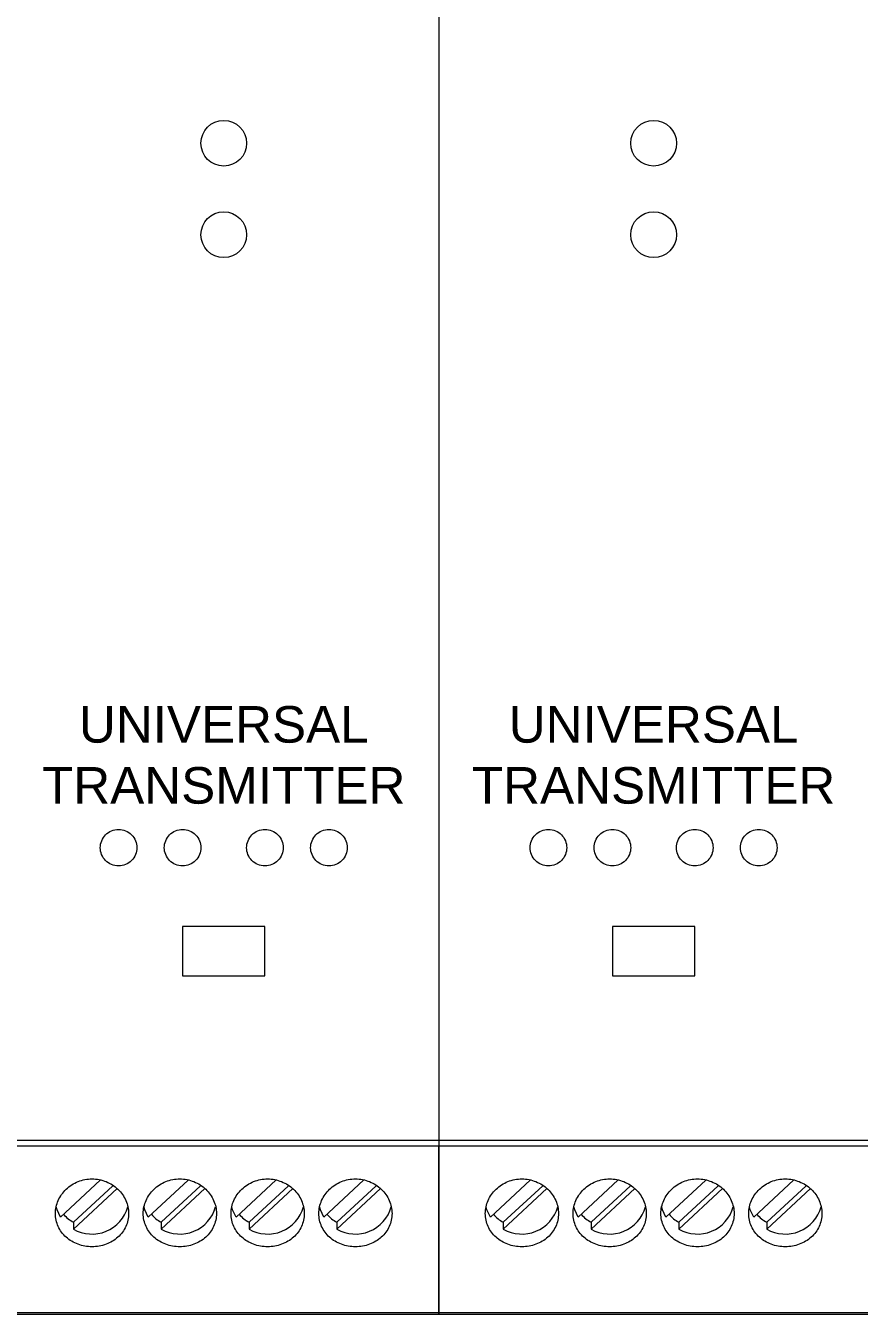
# Model space of a CAD drawing. Header units: millimetres. Extents: x 4137 to 6698, y 1400 to 3585.
# Drawn here: x 5422.1 to 5467.6, y 2436.8 to 2507.2 of the extents above; entities that cross this region are included whole.
import ezdxf

# ---------------------------------------------------------------- set-up
doc = ezdxf.new("R2010")
doc.units = ezdxf.units.MM
doc.layers.add('000-PI-Oprema', color=30, linetype='Continuous', lineweight=5)
doc.styles.get("Standard").update_dxf_attribs({"font": 'arial.ttf'})

msp = doc.modelspace()

# ---------------------------------------------------------------- linework, layer by layer
at = {"layer": '000-PI-Oprema', "color": 0, "linetype": 'ByBlock', "lineweight": 0}
for p, q in [((5444.645, 2525.704), (5444.645, 2446.278)), ((5444.645, 2525.704), (5444.645, 2446.278)), ((5435.145, 2457.978), (5430.645, 2457.978)), ((5430.645, 2457.978), (5430.645, 2455.278)), ((5435.145, 2455.278), (5435.145, 2457.978)), ((5458.645, 2457.978), (5454.145, 2457.978)), ((5454.145, 2457.978), (5454.145, 2455.278)), ((5458.645, 2455.278), (5458.645, 2457.978)), ((5430.645, 2455.278), (5435.145, 2455.278)), ((5454.145, 2455.278), (5458.645, 2455.278)), ((5444.645, 2446.278), (5421.145, 2446.278)), ((5421.145, 2445.978), (5444.645, 2445.978)), ((5444.645, 2446.278), (5444.645, 2445.978)), ((5468.145, 2446.278), (5444.645, 2446.278)), ((5444.645, 2446.278), (5444.645, 2445.978)), ((5444.645, 2436.878), (5444.645, 2445.978)), ((5444.645, 2445.978), (5444.645, 2436.878)), ((5444.645, 2445.978), (5468.145, 2445.978)), ((5423.972, 2442.085), (5426.143, 2444.098)), ((5426.831, 2443.799), (5424.679, 2441.804)), ((5427.064, 2443.641), (5424.679, 2441.43)), ((5428.772, 2442.085), (5430.943, 2444.098)), ((5431.631, 2443.799), (5429.479, 2441.804)), ((5431.864, 2443.641), (5429.479, 2441.43)), ((5433.572, 2442.085), (5435.743, 2444.098)), ((5436.431, 2443.799), (5434.279, 2441.804)), ((5436.664, 2443.641), (5434.279, 2441.43)), ((5438.372, 2442.085), (5440.543, 2444.098)), ((5441.231, 2443.799), (5439.079, 2441.804)), ((5441.464, 2443.641), (5439.079, 2441.43)), ((5447.472, 2442.085), (5449.643, 2444.098)), ((5450.331, 2443.799), (5448.179, 2441.804)), ((5450.564, 2443.641), (5448.179, 2441.43)), ((5452.272, 2442.085), (5454.443, 2444.098)), ((5455.131, 2443.799), (5452.979, 2441.804)), ((5455.364, 2443.641), (5452.979, 2441.43)), ((5457.072, 2442.085), (5459.243, 2444.098)), ((5459.931, 2443.799), (5457.779, 2441.804)), ((5460.164, 2443.641), (5457.779, 2441.43)), ((5461.872, 2442.085), (5464.043, 2444.098)), ((5464.731, 2443.799), (5462.579, 2441.804)), ((5464.964, 2443.641), (5462.579, 2441.43)), ((5424.679, 2441.804), (5424.679, 2441.43)), ((5429.479, 2441.804), (5429.479, 2441.43)), ((5434.279, 2441.804), (5434.279, 2441.43)), ((5439.079, 2441.804), (5439.079, 2441.43)), ((5448.179, 2441.804), (5448.179, 2441.43)), ((5452.979, 2441.804), (5452.979, 2441.43)), ((5457.779, 2441.804), (5457.779, 2441.43)), ((5462.579, 2441.804), (5462.579, 2441.43)), ((5421.145, 2436.878), (5444.645, 2436.878)), ((5421.145, 2436.778), (5444.645, 2436.778)), ((5444.645, 2436.778), (5444.645, 2436.878)), ((5444.645, 2436.878), (5468.145, 2436.878)), ((5444.645, 2436.878), (5444.645, 2436.778)), ((5444.645, 2436.778), (5468.145, 2436.778))]:
    msp.add_line(p, q, dxfattribs=at)
at = {"layer": '000-PI-Oprema', "color": 0, "linetype": 'ByBlock', "lineweight": 0, "flags": 128}
for points in [[(5423.972, 2442.085), (5423.78, 2442.491), (5423.739, 2442.642)], [(5428.772, 2442.085), (5428.58, 2442.491), (5428.539, 2442.642)], [(5433.572, 2442.085), (5433.38, 2442.491), (5433.339, 2442.642)], [(5438.372, 2442.085), (5438.18, 2442.491), (5438.139, 2442.642)], [(5447.472, 2442.085), (5447.28, 2442.491), (5447.239, 2442.642)], [(5452.272, 2442.085), (5452.08, 2442.491), (5452.039, 2442.642)], [(5457.072, 2442.085), (5456.88, 2442.491), (5456.839, 2442.642)], [(5461.872, 2442.085), (5461.68, 2442.491), (5461.639, 2442.642)]]:
    msp.add_lwpolyline(points, dxfattribs=at)
at = {"layer": '000-PI-Oprema', "color": 0, "linetype": 'ByBlock', "lineweight": 0, "ltscale": 0.25}
for centre in [(5432.895, 2500.778), (5456.395, 2500.778), (5432.895, 2495.778), (5456.395, 2495.778)]:
    msp.add_circle(centre, 1.25, dxfattribs=at)
at = {"layer": '000-PI-Oprema', "color": 0, "linetype": 'ByBlock', "lineweight": 0}
for centre, radius, start, end in [((5425.617, 2443.53), 1.964, 221.10603, 241.47408), ((5425.693, 2443.193), 2.034, 240.1007, 344.49957), ((5430.417, 2443.53), 1.964, 221.10603, 241.47408), ((5430.493, 2443.193), 2.034, 240.1007, 344.49957), ((5435.217, 2443.53), 1.964, 221.10603, 241.47408), ((5435.293, 2443.193), 2.034, 240.1007, 344.49957), ((5440.017, 2443.53), 1.964, 221.10603, 241.47408), ((5440.093, 2443.193), 2.034, 240.1007, 344.49957), ((5449.117, 2443.53), 1.964, 221.10603, 241.47408), ((5449.193, 2443.193), 2.034, 240.1007, 344.49957), ((5453.917, 2443.53), 1.964, 221.10603, 241.47408), ((5453.993, 2443.193), 2.034, 240.1007, 344.49957), ((5458.717, 2443.53), 1.964, 221.10603, 241.47408), ((5458.793, 2443.193), 2.034, 240.1007, 344.49957), ((5463.517, 2443.53), 1.964, 221.10603, 241.47408), ((5463.593, 2443.193), 2.034, 240.1007, 344.49957)]:
    msp.add_arc(centre, radius, start, end, dxfattribs=at)
for points, knots in [([(5426.145, 2462.278), (5426.145, 2462.147), (5426.17, 2462.018), (5426.27, 2461.777), (5426.343, 2461.666), (5426.527, 2461.481), (5426.638, 2461.406), (5426.88, 2461.305), (5427.013, 2461.278), (5427.275, 2461.278), (5427.407, 2461.304), (5427.65, 2461.405), (5427.761, 2461.479), (5427.947, 2461.666), (5428.02, 2461.776), (5428.119, 2462.018), (5428.145, 2462.148), (5428.145, 2462.407), (5428.119, 2462.537), (5428.021, 2462.777), (5427.947, 2462.889), (5427.764, 2463.074), (5427.653, 2463.15), (5427.41, 2463.251), (5427.279, 2463.278), (5427.014, 2463.278), (5426.883, 2463.252), (5426.639, 2463.151), (5426.528, 2463.076), (5426.252, 2462.798), (5426.145, 2462.54), (5426.145, 2462.278)], [0, 0, 0, 0, 0.0625, 0.0625, 0.125, 0.125, 0.1875, 0.1875, 0.25, 0.25, 0.3125, 0.3125, 0.375, 0.375, 0.4375, 0.4375, 0.5, 0.5, 0.5625, 0.5625, 0.625, 0.625, 0.6875, 0.6875, 0.75, 0.75, 0.8125, 0.8125, 0.875, 0.875, 1, 1, 1, 1]), ([(5429.645, 2462.278), (5429.645, 2462.147), (5429.67, 2462.018), (5429.77, 2461.777), (5429.843, 2461.666), (5430.027, 2461.481), (5430.138, 2461.406), (5430.38, 2461.305), (5430.513, 2461.278), (5430.775, 2461.278), (5430.907, 2461.304), (5431.15, 2461.405), (5431.261, 2461.479), (5431.447, 2461.666), (5431.52, 2461.776), (5431.619, 2462.018), (5431.645, 2462.148), (5431.645, 2462.407), (5431.619, 2462.537), (5431.521, 2462.777), (5431.447, 2462.889), (5431.264, 2463.074), (5431.153, 2463.15), (5430.91, 2463.251), (5430.779, 2463.278), (5430.514, 2463.278), (5430.383, 2463.252), (5430.139, 2463.151), (5430.028, 2463.076), (5429.752, 2462.798), (5429.645, 2462.54), (5429.645, 2462.278)], [0, 0, 0, 0, 0.0625, 0.0625, 0.125, 0.125, 0.1875, 0.1875, 0.25, 0.25, 0.3125, 0.3125, 0.375, 0.375, 0.4375, 0.4375, 0.5, 0.5, 0.5625, 0.5625, 0.625, 0.625, 0.6875, 0.6875, 0.75, 0.75, 0.8125, 0.8125, 0.875, 0.875, 1, 1, 1, 1]), ([(5434.145, 2462.278), (5434.145, 2462.147), (5434.17, 2462.018), (5434.27, 2461.777), (5434.343, 2461.666), (5434.527, 2461.481), (5434.638, 2461.406), (5434.88, 2461.305), (5435.013, 2461.278), (5435.275, 2461.278), (5435.407, 2461.304), (5435.65, 2461.405), (5435.761, 2461.479), (5435.947, 2461.666), (5436.02, 2461.776), (5436.119, 2462.018), (5436.145, 2462.148), (5436.145, 2462.407), (5436.119, 2462.537), (5436.021, 2462.777), (5435.947, 2462.889), (5435.764, 2463.074), (5435.653, 2463.15), (5435.41, 2463.251), (5435.279, 2463.278), (5435.014, 2463.278), (5434.883, 2463.252), (5434.639, 2463.151), (5434.528, 2463.076), (5434.252, 2462.798), (5434.145, 2462.54), (5434.145, 2462.278)], [0, 0, 0, 0, 0.0625, 0.0625, 0.125, 0.125, 0.1875, 0.1875, 0.25, 0.25, 0.3125, 0.3125, 0.375, 0.375, 0.4375, 0.4375, 0.5, 0.5, 0.5625, 0.5625, 0.625, 0.625, 0.6875, 0.6875, 0.75, 0.75, 0.8125, 0.8125, 0.875, 0.875, 1, 1, 1, 1]), ([(5437.645, 2462.278), (5437.645, 2462.147), (5437.67, 2462.018), (5437.77, 2461.777), (5437.843, 2461.666), (5438.027, 2461.481), (5438.138, 2461.406), (5438.38, 2461.305), (5438.513, 2461.278), (5438.775, 2461.278), (5438.907, 2461.304), (5439.15, 2461.405), (5439.261, 2461.479), (5439.447, 2461.666), (5439.52, 2461.776), (5439.619, 2462.018), (5439.645, 2462.148), (5439.645, 2462.407), (5439.619, 2462.537), (5439.521, 2462.777), (5439.447, 2462.889), (5439.264, 2463.074), (5439.153, 2463.15), (5438.91, 2463.251), (5438.779, 2463.278), (5438.514, 2463.278), (5438.383, 2463.252), (5438.139, 2463.151), (5438.028, 2463.076), (5437.752, 2462.798), (5437.645, 2462.54), (5437.645, 2462.278)], [0, 0, 0, 0, 0.0625, 0.0625, 0.125, 0.125, 0.1875, 0.1875, 0.25, 0.25, 0.3125, 0.3125, 0.375, 0.375, 0.4375, 0.4375, 0.5, 0.5, 0.5625, 0.5625, 0.625, 0.625, 0.6875, 0.6875, 0.75, 0.75, 0.8125, 0.8125, 0.875, 0.875, 1, 1, 1, 1]), ([(5449.645, 2462.278), (5449.645, 2462.147), (5449.67, 2462.018), (5449.77, 2461.777), (5449.843, 2461.666), (5450.027, 2461.481), (5450.138, 2461.406), (5450.38, 2461.305), (5450.513, 2461.278), (5450.775, 2461.278), (5450.907, 2461.304), (5451.15, 2461.405), (5451.261, 2461.479), (5451.447, 2461.666), (5451.52, 2461.776), (5451.619, 2462.018), (5451.645, 2462.148), (5451.645, 2462.407), (5451.619, 2462.537), (5451.521, 2462.777), (5451.447, 2462.889), (5451.264, 2463.074), (5451.153, 2463.15), (5450.91, 2463.251), (5450.779, 2463.278), (5450.514, 2463.278), (5450.383, 2463.252), (5450.139, 2463.151), (5450.028, 2463.076), (5449.752, 2462.798), (5449.645, 2462.54), (5449.645, 2462.278)], [0, 0, 0, 0, 0.0625, 0.0625, 0.125, 0.125, 0.1875, 0.1875, 0.25, 0.25, 0.3125, 0.3125, 0.375, 0.375, 0.4375, 0.4375, 0.5, 0.5, 0.5625, 0.5625, 0.625, 0.625, 0.6875, 0.6875, 0.75, 0.75, 0.8125, 0.8125, 0.875, 0.875, 1, 1, 1, 1]), ([(5453.145, 2462.278), (5453.145, 2462.147), (5453.17, 2462.018), (5453.27, 2461.777), (5453.343, 2461.666), (5453.527, 2461.481), (5453.638, 2461.406), (5453.88, 2461.305), (5454.013, 2461.278), (5454.275, 2461.278), (5454.407, 2461.304), (5454.65, 2461.405), (5454.761, 2461.479), (5454.947, 2461.666), (5455.02, 2461.776), (5455.119, 2462.018), (5455.145, 2462.148), (5455.145, 2462.407), (5455.119, 2462.537), (5455.021, 2462.777), (5454.947, 2462.889), (5454.764, 2463.074), (5454.653, 2463.15), (5454.41, 2463.251), (5454.279, 2463.278), (5454.014, 2463.278), (5453.883, 2463.252), (5453.639, 2463.151), (5453.528, 2463.076), (5453.252, 2462.798), (5453.145, 2462.54), (5453.145, 2462.278)], [0, 0, 0, 0, 0.0625, 0.0625, 0.125, 0.125, 0.1875, 0.1875, 0.25, 0.25, 0.3125, 0.3125, 0.375, 0.375, 0.4375, 0.4375, 0.5, 0.5, 0.5625, 0.5625, 0.625, 0.625, 0.6875, 0.6875, 0.75, 0.75, 0.8125, 0.8125, 0.875, 0.875, 1, 1, 1, 1]), ([(5457.645, 2462.278), (5457.645, 2462.147), (5457.67, 2462.018), (5457.77, 2461.777), (5457.843, 2461.666), (5458.027, 2461.481), (5458.138, 2461.406), (5458.38, 2461.305), (5458.513, 2461.278), (5458.775, 2461.278), (5458.907, 2461.304), (5459.15, 2461.405), (5459.261, 2461.479), (5459.447, 2461.666), (5459.52, 2461.776), (5459.619, 2462.018), (5459.645, 2462.148), (5459.645, 2462.407), (5459.619, 2462.537), (5459.521, 2462.777), (5459.447, 2462.889), (5459.264, 2463.074), (5459.153, 2463.15), (5458.91, 2463.251), (5458.779, 2463.278), (5458.514, 2463.278), (5458.383, 2463.252), (5458.139, 2463.151), (5458.028, 2463.076), (5457.752, 2462.798), (5457.645, 2462.54), (5457.645, 2462.278)], [0, 0, 0, 0, 0.0625, 0.0625, 0.125, 0.125, 0.1875, 0.1875, 0.25, 0.25, 0.3125, 0.3125, 0.375, 0.375, 0.4375, 0.4375, 0.5, 0.5, 0.5625, 0.5625, 0.625, 0.625, 0.6875, 0.6875, 0.75, 0.75, 0.8125, 0.8125, 0.875, 0.875, 1, 1, 1, 1]), ([(5461.145, 2462.278), (5461.145, 2462.147), (5461.17, 2462.018), (5461.27, 2461.777), (5461.343, 2461.666), (5461.527, 2461.481), (5461.638, 2461.406), (5461.88, 2461.305), (5462.013, 2461.278), (5462.275, 2461.278), (5462.407, 2461.304), (5462.65, 2461.405), (5462.761, 2461.479), (5462.947, 2461.666), (5463.02, 2461.776), (5463.119, 2462.018), (5463.145, 2462.148), (5463.145, 2462.407), (5463.119, 2462.537), (5463.021, 2462.777), (5462.947, 2462.889), (5462.764, 2463.074), (5462.653, 2463.15), (5462.41, 2463.251), (5462.279, 2463.278), (5462.014, 2463.278), (5461.883, 2463.252), (5461.639, 2463.151), (5461.528, 2463.076), (5461.252, 2462.798), (5461.145, 2462.54), (5461.145, 2462.278)], [0, 0, 0, 0, 0.0625, 0.0625, 0.125, 0.125, 0.1875, 0.1875, 0.25, 0.25, 0.3125, 0.3125, 0.375, 0.375, 0.4375, 0.4375, 0.5, 0.5, 0.5625, 0.5625, 0.625, 0.625, 0.6875, 0.6875, 0.75, 0.75, 0.8125, 0.8125, 0.875, 0.875, 1, 1, 1, 1]), ([(5425.695, 2440.464), (5425.827, 2440.464), (5425.957, 2440.476), (5426.213, 2440.521), (5426.34, 2440.555), (5426.582, 2440.645), (5426.697, 2440.699), (5426.914, 2440.829), (5427.017, 2440.905), (5427.294, 2441.153), (5427.443, 2441.354), (5427.642, 2441.793), (5427.695, 2442.035), (5427.695, 2442.398), (5427.682, 2442.522), (5427.631, 2442.762), (5427.593, 2442.879), (5427.493, 2443.107), (5427.43, 2443.218), (5427.286, 2443.424), (5427.203, 2443.52), (5427.016, 2443.699), (5426.916, 2443.778), (5426.699, 2443.917), (5426.582, 2443.977), (5426.34, 2444.074), (5426.215, 2444.111), (5425.959, 2444.161), (5425.826, 2444.173), (5425.435, 2444.173), (5425.171, 2444.123), (5424.69, 2443.93), (5424.467, 2443.787), (5424.19, 2443.523), (5424.105, 2443.425), (5423.96, 2443.219), (5423.898, 2443.11), (5423.798, 2442.882), (5423.759, 2442.763), (5423.708, 2442.524), (5423.695, 2442.402), (5423.695, 2442.157), (5423.708, 2442.037), (5423.758, 2441.802), (5423.797, 2441.686), (5423.897, 2441.465), (5423.958, 2441.361), (5424.103, 2441.164), (5424.187, 2441.071), (5424.464, 2440.822), (5424.687, 2440.689), (5425.168, 2440.512), (5425.43, 2440.464), (5425.695, 2440.464)], [0, 0, 0, 0, 0.03125, 0.03125, 0.0625, 0.0625, 0.09375, 0.09375, 0.125, 0.125, 0.1875, 0.1875, 0.25, 0.25, 0.28125, 0.28125, 0.3125, 0.3125, 0.34375, 0.34375, 0.375, 0.375, 0.40625, 0.40625, 0.4375, 0.4375, 0.46875, 0.46875, 0.5, 0.5, 0.5625, 0.5625, 0.625, 0.625, 0.65625, 0.65625, 0.6875, 0.6875, 0.71875, 0.71875, 0.75, 0.75, 0.78125, 0.78125, 0.8125, 0.8125, 0.84375, 0.84375, 0.875, 0.875, 0.9375, 0.9375, 1, 1, 1, 1]), ([(5430.495, 2440.464), (5430.627, 2440.464), (5430.757, 2440.476), (5431.013, 2440.521), (5431.14, 2440.555), (5431.382, 2440.645), (5431.497, 2440.699), (5431.714, 2440.829), (5431.817, 2440.905), (5432.094, 2441.153), (5432.243, 2441.354), (5432.442, 2441.793), (5432.495, 2442.035), (5432.495, 2442.398), (5432.482, 2442.522), (5432.431, 2442.762), (5432.393, 2442.879), (5432.293, 2443.107), (5432.23, 2443.218), (5432.086, 2443.424), (5432.003, 2443.52), (5431.816, 2443.699), (5431.716, 2443.778), (5431.499, 2443.917), (5431.382, 2443.977), (5431.14, 2444.074), (5431.015, 2444.111), (5430.759, 2444.161), (5430.626, 2444.173), (5430.235, 2444.173), (5429.971, 2444.123), (5429.49, 2443.93), (5429.267, 2443.787), (5428.99, 2443.523), (5428.905, 2443.425), (5428.76, 2443.219), (5428.698, 2443.11), (5428.598, 2442.882), (5428.559, 2442.763), (5428.508, 2442.524), (5428.495, 2442.402), (5428.495, 2442.157), (5428.508, 2442.037), (5428.558, 2441.802), (5428.597, 2441.686), (5428.697, 2441.465), (5428.758, 2441.361), (5428.903, 2441.164), (5428.987, 2441.071), (5429.264, 2440.822), (5429.487, 2440.689), (5429.968, 2440.512), (5430.23, 2440.464), (5430.495, 2440.464)], [0, 0, 0, 0, 0.03125, 0.03125, 0.0625, 0.0625, 0.09375, 0.09375, 0.125, 0.125, 0.1875, 0.1875, 0.25, 0.25, 0.28125, 0.28125, 0.3125, 0.3125, 0.34375, 0.34375, 0.375, 0.375, 0.40625, 0.40625, 0.4375, 0.4375, 0.46875, 0.46875, 0.5, 0.5, 0.5625, 0.5625, 0.625, 0.625, 0.65625, 0.65625, 0.6875, 0.6875, 0.71875, 0.71875, 0.75, 0.75, 0.78125, 0.78125, 0.8125, 0.8125, 0.84375, 0.84375, 0.875, 0.875, 0.9375, 0.9375, 1, 1, 1, 1]), ([(5435.295, 2440.464), (5435.427, 2440.464), (5435.557, 2440.476), (5435.813, 2440.521), (5435.94, 2440.555), (5436.182, 2440.645), (5436.297, 2440.699), (5436.514, 2440.829), (5436.617, 2440.905), (5436.894, 2441.153), (5437.043, 2441.354), (5437.242, 2441.793), (5437.295, 2442.035), (5437.295, 2442.398), (5437.282, 2442.522), (5437.231, 2442.762), (5437.193, 2442.879), (5437.093, 2443.107), (5437.03, 2443.218), (5436.886, 2443.424), (5436.803, 2443.52), (5436.616, 2443.699), (5436.516, 2443.778), (5436.299, 2443.917), (5436.182, 2443.977), (5435.94, 2444.074), (5435.815, 2444.111), (5435.559, 2444.161), (5435.426, 2444.173), (5435.035, 2444.173), (5434.771, 2444.123), (5434.29, 2443.93), (5434.067, 2443.787), (5433.79, 2443.523), (5433.705, 2443.425), (5433.56, 2443.219), (5433.498, 2443.11), (5433.398, 2442.882), (5433.359, 2442.763), (5433.308, 2442.524), (5433.295, 2442.402), (5433.295, 2442.157), (5433.308, 2442.037), (5433.358, 2441.802), (5433.397, 2441.686), (5433.497, 2441.465), (5433.558, 2441.361), (5433.703, 2441.164), (5433.787, 2441.071), (5434.064, 2440.822), (5434.287, 2440.689), (5434.768, 2440.512), (5435.03, 2440.464), (5435.295, 2440.464)], [0, 0, 0, 0, 0.03125, 0.03125, 0.0625, 0.0625, 0.09375, 0.09375, 0.125, 0.125, 0.1875, 0.1875, 0.25, 0.25, 0.28125, 0.28125, 0.3125, 0.3125, 0.34375, 0.34375, 0.375, 0.375, 0.40625, 0.40625, 0.4375, 0.4375, 0.46875, 0.46875, 0.5, 0.5, 0.5625, 0.5625, 0.625, 0.625, 0.65625, 0.65625, 0.6875, 0.6875, 0.71875, 0.71875, 0.75, 0.75, 0.78125, 0.78125, 0.8125, 0.8125, 0.84375, 0.84375, 0.875, 0.875, 0.9375, 0.9375, 1, 1, 1, 1]), ([(5440.095, 2440.464), (5440.227, 2440.464), (5440.357, 2440.476), (5440.613, 2440.521), (5440.74, 2440.555), (5440.982, 2440.645), (5441.097, 2440.699), (5441.314, 2440.829), (5441.417, 2440.905), (5441.694, 2441.153), (5441.843, 2441.354), (5442.042, 2441.793), (5442.095, 2442.035), (5442.095, 2442.398), (5442.082, 2442.522), (5442.031, 2442.762), (5441.993, 2442.879), (5441.893, 2443.107), (5441.83, 2443.218), (5441.686, 2443.424), (5441.603, 2443.52), (5441.416, 2443.699), (5441.316, 2443.778), (5441.099, 2443.917), (5440.982, 2443.977), (5440.74, 2444.074), (5440.615, 2444.111), (5440.359, 2444.161), (5440.226, 2444.173), (5439.835, 2444.173), (5439.571, 2444.123), (5439.09, 2443.93), (5438.867, 2443.787), (5438.59, 2443.523), (5438.505, 2443.425), (5438.36, 2443.219), (5438.298, 2443.11), (5438.198, 2442.882), (5438.159, 2442.763), (5438.108, 2442.524), (5438.095, 2442.402), (5438.095, 2442.157), (5438.108, 2442.037), (5438.158, 2441.802), (5438.197, 2441.686), (5438.297, 2441.465), (5438.358, 2441.361), (5438.503, 2441.164), (5438.587, 2441.071), (5438.864, 2440.822), (5439.087, 2440.689), (5439.568, 2440.512), (5439.83, 2440.464), (5440.095, 2440.464)], [0, 0, 0, 0, 0.03125, 0.03125, 0.0625, 0.0625, 0.09375, 0.09375, 0.125, 0.125, 0.1875, 0.1875, 0.25, 0.25, 0.28125, 0.28125, 0.3125, 0.3125, 0.34375, 0.34375, 0.375, 0.375, 0.40625, 0.40625, 0.4375, 0.4375, 0.46875, 0.46875, 0.5, 0.5, 0.5625, 0.5625, 0.625, 0.625, 0.65625, 0.65625, 0.6875, 0.6875, 0.71875, 0.71875, 0.75, 0.75, 0.78125, 0.78125, 0.8125, 0.8125, 0.84375, 0.84375, 0.875, 0.875, 0.9375, 0.9375, 1, 1, 1, 1]), ([(5449.195, 2440.464), (5449.327, 2440.464), (5449.457, 2440.476), (5449.713, 2440.521), (5449.84, 2440.555), (5450.082, 2440.645), (5450.197, 2440.699), (5450.414, 2440.829), (5450.517, 2440.905), (5450.794, 2441.153), (5450.943, 2441.354), (5451.142, 2441.793), (5451.195, 2442.035), (5451.195, 2442.398), (5451.182, 2442.522), (5451.131, 2442.762), (5451.093, 2442.879), (5450.993, 2443.107), (5450.93, 2443.218), (5450.786, 2443.424), (5450.703, 2443.52), (5450.516, 2443.699), (5450.416, 2443.778), (5450.199, 2443.917), (5450.082, 2443.977), (5449.84, 2444.074), (5449.715, 2444.111), (5449.459, 2444.161), (5449.326, 2444.173), (5448.935, 2444.173), (5448.671, 2444.123), (5448.19, 2443.93), (5447.967, 2443.787), (5447.69, 2443.523), (5447.605, 2443.425), (5447.46, 2443.219), (5447.398, 2443.11), (5447.298, 2442.882), (5447.259, 2442.763), (5447.208, 2442.524), (5447.195, 2442.402), (5447.195, 2442.157), (5447.208, 2442.037), (5447.258, 2441.802), (5447.297, 2441.686), (5447.397, 2441.465), (5447.458, 2441.361), (5447.603, 2441.164), (5447.687, 2441.071), (5447.964, 2440.822), (5448.187, 2440.689), (5448.668, 2440.512), (5448.93, 2440.464), (5449.195, 2440.464)], [0, 0, 0, 0, 0.03125, 0.03125, 0.0625, 0.0625, 0.09375, 0.09375, 0.125, 0.125, 0.1875, 0.1875, 0.25, 0.25, 0.28125, 0.28125, 0.3125, 0.3125, 0.34375, 0.34375, 0.375, 0.375, 0.40625, 0.40625, 0.4375, 0.4375, 0.46875, 0.46875, 0.5, 0.5, 0.5625, 0.5625, 0.625, 0.625, 0.65625, 0.65625, 0.6875, 0.6875, 0.71875, 0.71875, 0.75, 0.75, 0.78125, 0.78125, 0.8125, 0.8125, 0.84375, 0.84375, 0.875, 0.875, 0.9375, 0.9375, 1, 1, 1, 1]), ([(5453.995, 2440.464), (5454.127, 2440.464), (5454.257, 2440.476), (5454.513, 2440.521), (5454.64, 2440.555), (5454.882, 2440.645), (5454.997, 2440.699), (5455.214, 2440.829), (5455.317, 2440.905), (5455.594, 2441.153), (5455.743, 2441.354), (5455.942, 2441.793), (5455.995, 2442.035), (5455.995, 2442.398), (5455.982, 2442.522), (5455.931, 2442.762), (5455.893, 2442.879), (5455.793, 2443.107), (5455.73, 2443.218), (5455.586, 2443.424), (5455.503, 2443.52), (5455.316, 2443.699), (5455.216, 2443.778), (5454.999, 2443.917), (5454.882, 2443.977), (5454.64, 2444.074), (5454.515, 2444.111), (5454.259, 2444.161), (5454.126, 2444.173), (5453.735, 2444.173), (5453.471, 2444.123), (5452.99, 2443.93), (5452.767, 2443.787), (5452.49, 2443.523), (5452.405, 2443.425), (5452.26, 2443.219), (5452.198, 2443.11), (5452.098, 2442.882), (5452.059, 2442.763), (5452.008, 2442.524), (5451.995, 2442.402), (5451.995, 2442.157), (5452.008, 2442.037), (5452.058, 2441.802), (5452.097, 2441.686), (5452.197, 2441.465), (5452.258, 2441.361), (5452.403, 2441.164), (5452.487, 2441.071), (5452.764, 2440.822), (5452.987, 2440.689), (5453.468, 2440.512), (5453.73, 2440.464), (5453.995, 2440.464)], [0, 0, 0, 0, 0.03125, 0.03125, 0.0625, 0.0625, 0.09375, 0.09375, 0.125, 0.125, 0.1875, 0.1875, 0.25, 0.25, 0.28125, 0.28125, 0.3125, 0.3125, 0.34375, 0.34375, 0.375, 0.375, 0.40625, 0.40625, 0.4375, 0.4375, 0.46875, 0.46875, 0.5, 0.5, 0.5625, 0.5625, 0.625, 0.625, 0.65625, 0.65625, 0.6875, 0.6875, 0.71875, 0.71875, 0.75, 0.75, 0.78125, 0.78125, 0.8125, 0.8125, 0.84375, 0.84375, 0.875, 0.875, 0.9375, 0.9375, 1, 1, 1, 1]), ([(5458.795, 2440.464), (5458.927, 2440.464), (5459.057, 2440.476), (5459.313, 2440.521), (5459.44, 2440.555), (5459.682, 2440.645), (5459.797, 2440.699), (5460.014, 2440.829), (5460.117, 2440.905), (5460.394, 2441.153), (5460.543, 2441.354), (5460.742, 2441.793), (5460.795, 2442.035), (5460.795, 2442.398), (5460.782, 2442.522), (5460.731, 2442.762), (5460.693, 2442.879), (5460.593, 2443.107), (5460.53, 2443.218), (5460.386, 2443.424), (5460.303, 2443.52), (5460.116, 2443.699), (5460.016, 2443.778), (5459.799, 2443.917), (5459.682, 2443.977), (5459.44, 2444.074), (5459.315, 2444.111), (5459.059, 2444.161), (5458.926, 2444.173), (5458.535, 2444.173), (5458.271, 2444.123), (5457.79, 2443.93), (5457.567, 2443.787), (5457.29, 2443.523), (5457.205, 2443.425), (5457.06, 2443.219), (5456.998, 2443.11), (5456.898, 2442.882), (5456.859, 2442.763), (5456.808, 2442.524), (5456.795, 2442.402), (5456.795, 2442.157), (5456.808, 2442.037), (5456.858, 2441.802), (5456.897, 2441.686), (5456.997, 2441.465), (5457.058, 2441.361), (5457.203, 2441.164), (5457.287, 2441.071), (5457.564, 2440.822), (5457.787, 2440.689), (5458.268, 2440.512), (5458.53, 2440.464), (5458.795, 2440.464)], [0, 0, 0, 0, 0.03125, 0.03125, 0.0625, 0.0625, 0.09375, 0.09375, 0.125, 0.125, 0.1875, 0.1875, 0.25, 0.25, 0.28125, 0.28125, 0.3125, 0.3125, 0.34375, 0.34375, 0.375, 0.375, 0.40625, 0.40625, 0.4375, 0.4375, 0.46875, 0.46875, 0.5, 0.5, 0.5625, 0.5625, 0.625, 0.625, 0.65625, 0.65625, 0.6875, 0.6875, 0.71875, 0.71875, 0.75, 0.75, 0.78125, 0.78125, 0.8125, 0.8125, 0.84375, 0.84375, 0.875, 0.875, 0.9375, 0.9375, 1, 1, 1, 1]), ([(5463.595, 2440.464), (5463.727, 2440.464), (5463.857, 2440.476), (5464.113, 2440.521), (5464.24, 2440.555), (5464.482, 2440.645), (5464.597, 2440.699), (5464.814, 2440.829), (5464.917, 2440.905), (5465.194, 2441.153), (5465.343, 2441.354), (5465.542, 2441.793), (5465.595, 2442.035), (5465.595, 2442.398), (5465.582, 2442.522), (5465.531, 2442.762), (5465.493, 2442.879), (5465.393, 2443.107), (5465.33, 2443.218), (5465.186, 2443.424), (5465.103, 2443.52), (5464.916, 2443.699), (5464.816, 2443.778), (5464.599, 2443.917), (5464.482, 2443.977), (5464.24, 2444.074), (5464.115, 2444.111), (5463.859, 2444.161), (5463.726, 2444.173), (5463.335, 2444.173), (5463.071, 2444.123), (5462.59, 2443.93), (5462.367, 2443.787), (5462.09, 2443.523), (5462.005, 2443.425), (5461.86, 2443.219), (5461.798, 2443.11), (5461.698, 2442.882), (5461.659, 2442.763), (5461.608, 2442.524), (5461.595, 2442.402), (5461.595, 2442.157), (5461.608, 2442.037), (5461.658, 2441.802), (5461.697, 2441.686), (5461.797, 2441.465), (5461.858, 2441.361), (5462.003, 2441.164), (5462.087, 2441.071), (5462.364, 2440.822), (5462.587, 2440.689), (5463.068, 2440.512), (5463.33, 2440.464), (5463.595, 2440.464)], [0, 0, 0, 0, 0.03125, 0.03125, 0.0625, 0.0625, 0.09375, 0.09375, 0.125, 0.125, 0.1875, 0.1875, 0.25, 0.25, 0.28125, 0.28125, 0.3125, 0.3125, 0.34375, 0.34375, 0.375, 0.375, 0.40625, 0.40625, 0.4375, 0.4375, 0.46875, 0.46875, 0.5, 0.5, 0.5625, 0.5625, 0.625, 0.625, 0.65625, 0.65625, 0.6875, 0.6875, 0.71875, 0.71875, 0.75, 0.75, 0.78125, 0.78125, 0.8125, 0.8125, 0.84375, 0.84375, 0.875, 0.875, 0.9375, 0.9375, 1, 1, 1, 1])]:
    msp.add_open_spline(points, degree=3, knots=knots, dxfattribs=at)

# ---------------------------------------------------------------- texts
at = {"layer": '000-PI-Oprema', "color": 0, "linetype": 'ByBlock', "lineweight": 0, "ltscale": 0.25, "char_height": 2, "attachment_point": 8}
for insert in [(5432.895, 2464.655), (5456.395, 2464.655)]:
    msp.add_mtext_dynamic_manual_height_columns('UNIVERSAL\\PTRANSMITTER', width=11.75, gutter_width=0, heights=[9.106], dxfattribs=dict(at, insert=insert))

doc.saveas('drawing.dxf')
